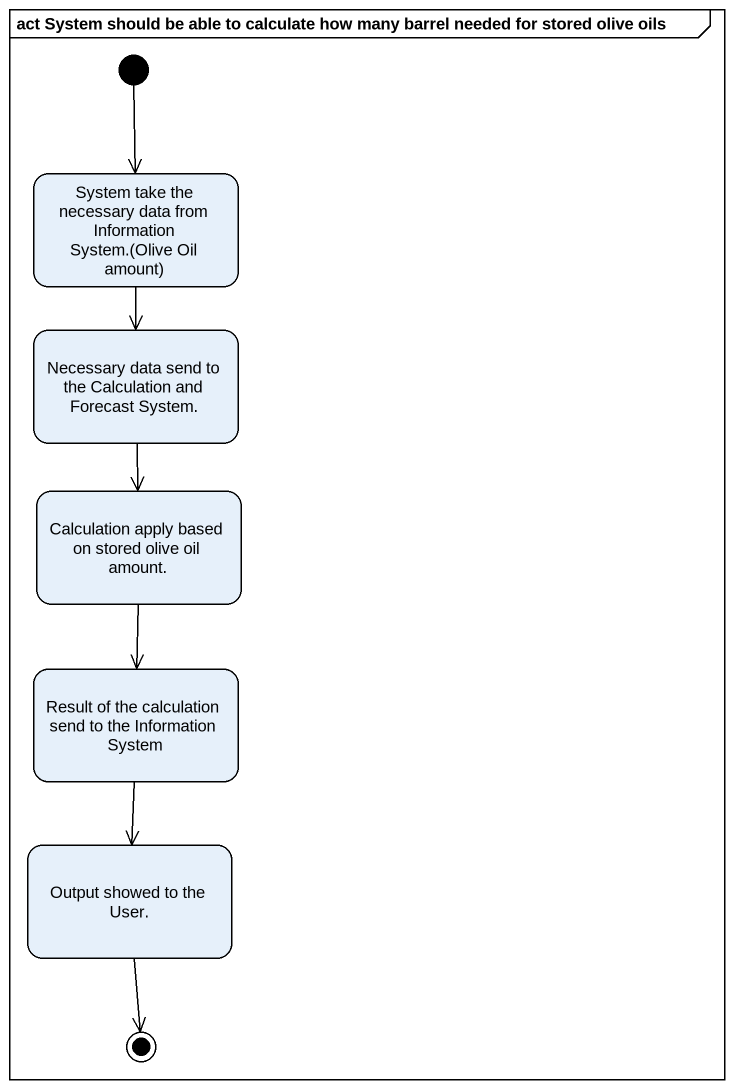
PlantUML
@startuml
mainframe act System should be able to calculate how many barrel needed for stored olive oils
hide empty description
state "System take the necessary data from Information System.(Olive Oil amount)" as System_take_the_necessary
state "Necessary data send to the Calculation and Forecast System." as Necessary_data_send_to_the
state "Calculation apply based on stored olive oil amount." as Calculation_apply_based_on
state "Result of the calculation send to the Information System" as Result_of_the_calculation
state "Output showed to the User." as Output_showed_to_the_User
[*] --> System_take_the_necessary
System_take_the_necessary --> Necessary_data_send_to_the
Necessary_data_send_to_the --> Calculation_apply_based_on
Calculation_apply_based_on --> Result_of_the_calculation
Result_of_the_calculation --> Output_showed_to_the_User
Output_showed_to_the_User --> [*]
@enduml
